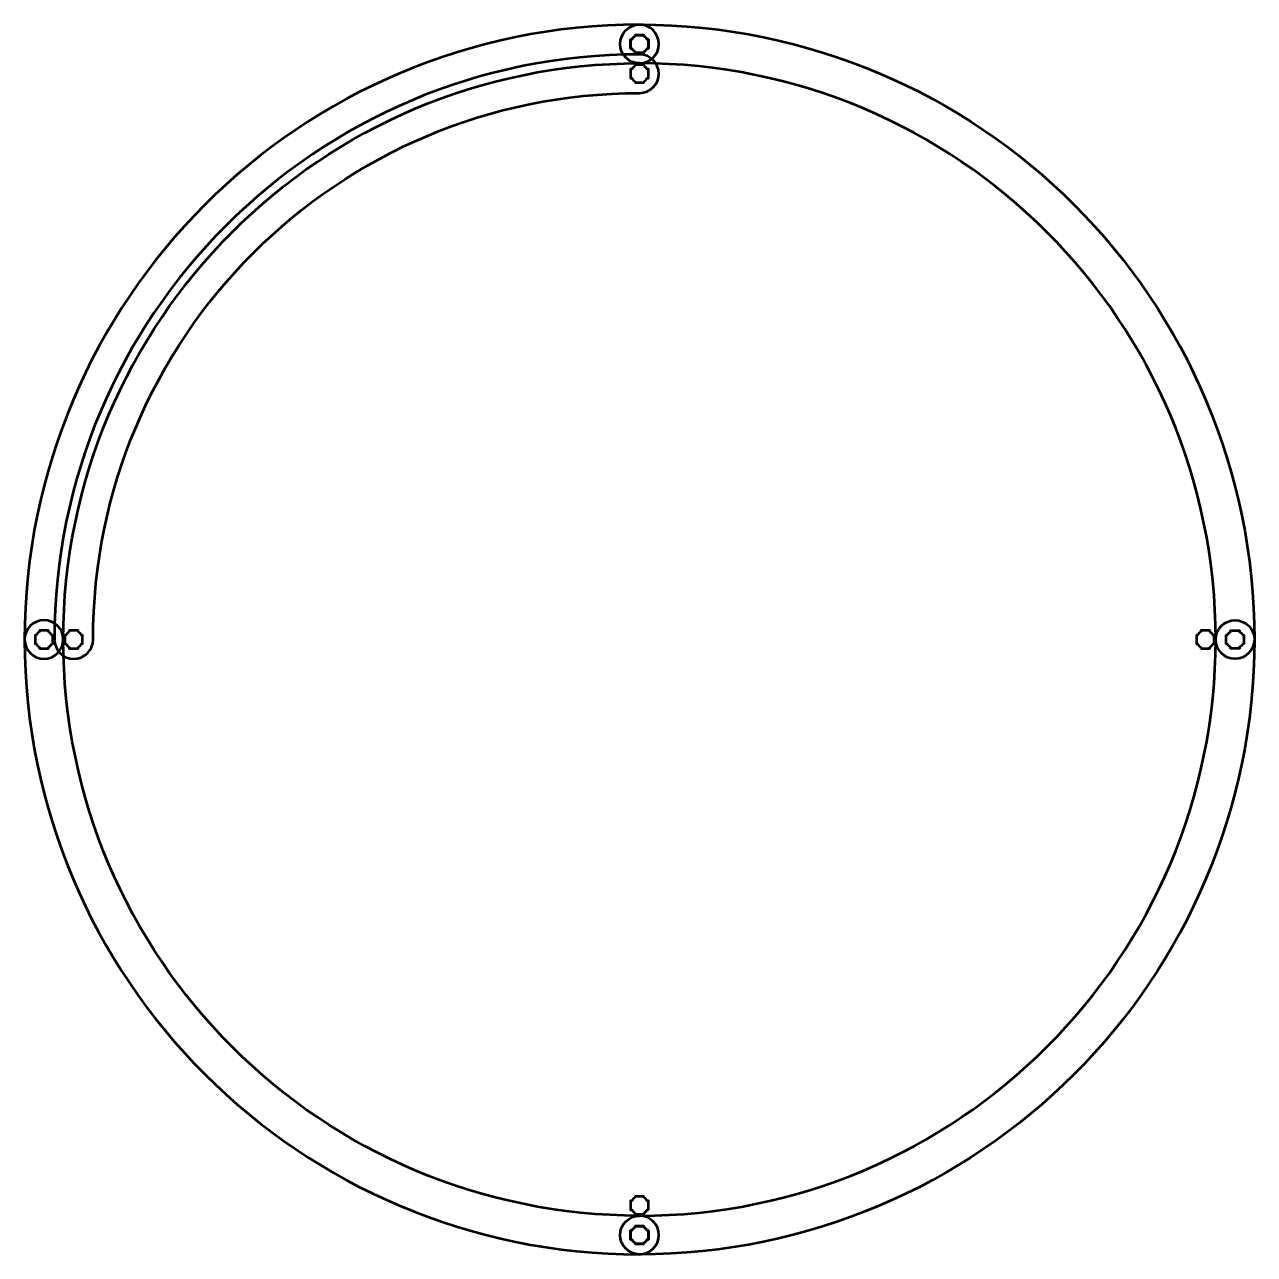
# Model space of a CAD drawing. Header units: centimetres. Extents: x -215 to 208, y -170 to 139.
# Drawn here: x 48.85 to 90.15, y -75.52 to -34.22 of the extents above; entities that cross this region are included whole.
import ezdxf

# ---------------------------------------------------------------- set-up
doc = ezdxf.new("R2010")
doc.units = ezdxf.units.CM
doc.header["$MEASUREMENT"] = 0
doc.layers.add('Layer 1', color=7, linetype='Continuous')

msp = doc.modelspace()

# ---------------------------------------------------------------- linework, layer by layer
at = {"layer": 'Layer 1', "color": 22, "lineweight": 53}
for points, knots in [([(69.50012, -35.52034), (58.81515, -35.52036), (50.15005, -44.18545), (50.15005, -54.87041), (50.15005, -54.87041), (50.15004, -55.22924), (49.85896, -55.52032), (49.50004, -55.52032), (49.50004, -55.52032), (49.14686, -55.52032), (48.85937, -55.23847), (48.85027, -54.87022), (48.85027, -54.87022), (48.85976, -43.46438), (58.09309, -34.2307), (69.4908, -34.22046), (69.4908, -34.22046), (69.85896, -34.22032), (70.15004, -34.5114), (70.15004, -34.87032), (70.15004, -34.87032), (70.15004, -35.22924), (69.85896, -35.52032), (69.50012, -35.52034)], [0, 0, 0, 0, 0.16666667, 0.16666667, 0.16666667, 0.16666667, 0.33333333, 0.33333333, 0.33333333, 0.33333333, 0.5, 0.5, 0.5, 0.5, 0.66666667, 0.66666667, 0.66666667, 0.66666667, 0.83333333, 0.83333333, 0.83333333, 0.83333333, 1, 1, 1, 1]), ([(69.49996, -35.52034), (80.18493, -35.52036), (88.85003, -44.18545), (88.85003, -54.87041), (88.85003, -54.87041), (88.85004, -55.22924), (89.14112, -55.52032), (89.50004, -55.52032), (89.50004, -55.52032), (89.85322, -55.52032), (90.14071, -55.23847), (90.14981, -54.87022), (90.14981, -54.87022), (90.14032, -43.46438), (80.90699, -34.2307), (69.50928, -34.22046), (69.50928, -34.22046), (69.14112, -34.22032), (68.85004, -34.5114), (68.85004, -34.87032), (68.85004, -34.87032), (68.85004, -35.22924), (69.14112, -35.52032), (69.49996, -35.52034)], [0, 0, 0, 0, 0.16666667, 0.16666667, 0.16666667, 0.16666667, 0.33333333, 0.33333333, 0.33333333, 0.33333333, 0.5, 0.5, 0.5, 0.5, 0.66666667, 0.66666667, 0.66666667, 0.66666667, 0.83333333, 0.83333333, 0.83333333, 0.83333333, 1, 1, 1, 1]), ([(69.80004, -34.72026), (69.80004, -34.72026), (69.75984, -34.72026), (69.75984, -34.72026), (69.75984, -34.72026), (69.73351, -34.67474), (69.69555, -34.63681), (69.65004, -34.61048), (69.65004, -34.61048), (69.65004, -34.61048), (69.65004, -34.57026), (69.65004, -34.57026), (69.65004, -34.57026), (69.65004, -34.57026), (69.35004, -34.57026), (69.35004, -34.57026), (69.35004, -34.57026), (69.35004, -34.57026), (69.35004, -34.61045), (69.35004, -34.61045), (69.35004, -34.61045), (69.30451, -34.63678), (69.26652, -34.67473), (69.24016, -34.72026), (69.24016, -34.72026), (69.24016, -34.72026), (69.20004, -34.72026), (69.20004, -34.72026), (69.20004, -34.72026), (69.20004, -34.72026), (69.20004, -34.86568), (69.20004, -34.86568), (69.20004, -34.86568), (69.20004, -34.86568), (69.19998, -34.87033), (69.19998, -34.87033), (69.19998, -34.87033), (69.19998, -34.87033), (69.20004, -34.87497), (69.20004, -34.87497), (69.20004, -34.87497), (69.20004, -34.87497), (69.20004, -35.02026), (69.20004, -35.02026), (69.20004, -35.02026), (69.20004, -35.02026), (69.24011, -35.02026), (69.24011, -35.02026), (69.24011, -35.02026), (69.26646, -35.06583), (69.30446, -35.10384), (69.35004, -35.1302), (69.35004, -35.1302), (69.35004, -35.1302), (69.35004, -35.17026), (69.35004, -35.17026), (69.35004, -35.17026), (69.35004, -35.17026), (69.49332, -35.17026), (69.49332, -35.17026), (69.49332, -35.17026), (69.49332, -35.17026), (69.49999, -35.17034), (69.49999, -35.17034), (69.49999, -35.17034), (69.49999, -35.17034), (69.50667, -35.17026), (69.50667, -35.17026), (69.50667, -35.17026), (69.50667, -35.17026), (69.65004, -35.17026), (69.65004, -35.17026), (69.65004, -35.17026), (69.65004, -35.17026), (69.65004, -35.13016), (69.65004, -35.13016), (69.65004, -35.13016), (69.69558, -35.1038), (69.73356, -35.06581), (69.75989, -35.02026), (69.75989, -35.02026), (69.75989, -35.02026), (69.80004, -35.02026), (69.80004, -35.02026), (69.80004, -35.02026), (69.80004, -35.02026), (69.80004, -34.72026), (69.80004, -34.72026)], [0, 0, 0, 0, 0.04545455, 0.04545455, 0.04545455, 0.04545455, 0.09090909, 0.09090909, 0.09090909, 0.09090909, 0.13636364, 0.13636364, 0.13636364, 0.13636364, 0.18181818, 0.18181818, 0.18181818, 0.18181818, 0.22727273, 0.22727273, 0.22727273, 0.22727273, 0.27272727, 0.27272727, 0.27272727, 0.27272727, 0.31818182, 0.31818182, 0.31818182, 0.31818182, 0.36363636, 0.36363636, 0.36363636, 0.36363636, 0.40909091, 0.40909091, 0.40909091, 0.40909091, 0.45454545, 0.45454545, 0.45454545, 0.45454545, 0.5, 0.5, 0.5, 0.5, 0.54545455, 0.54545455, 0.54545455, 0.54545455, 0.59090909, 0.59090909, 0.59090909, 0.59090909, 0.63636364, 0.63636364, 0.63636364, 0.63636364, 0.68181818, 0.68181818, 0.68181818, 0.68181818, 0.72727273, 0.72727273, 0.72727273, 0.72727273, 0.77272727, 0.77272727, 0.77272727, 0.77272727, 0.81818182, 0.81818182, 0.81818182, 0.81818182, 0.86363636, 0.86363636, 0.86363636, 0.86363636, 0.90909091, 0.90909091, 0.90909091, 0.90909091, 0.95454545, 0.95454545, 0.95454545, 0.95454545, 1, 1, 1, 1]), ([(69.20004, -34.72026), (69.20004, -34.72026), (69.24024, -34.72026), (69.24024, -34.72026), (69.24024, -34.72026), (69.26657, -34.67474), (69.30453, -34.63681), (69.35004, -34.61048), (69.35004, -34.61048), (69.35004, -34.61048), (69.35004, -34.57026), (69.35004, -34.57026), (69.35004, -34.57026), (69.35004, -34.57026), (69.65004, -34.57026), (69.65004, -34.57026), (69.65004, -34.57026), (69.65004, -34.57026), (69.65004, -34.61045), (69.65004, -34.61045), (69.65004, -34.61045), (69.69557, -34.63678), (69.73356, -34.67473), (69.75992, -34.72026), (69.75992, -34.72026), (69.75992, -34.72026), (69.80004, -34.72026), (69.80004, -34.72026), (69.80004, -34.72026), (69.80004, -34.72026), (69.80004, -34.86568), (69.80004, -34.86568), (69.80004, -34.86568), (69.80004, -34.86568), (69.8001, -34.87033), (69.8001, -34.87033), (69.8001, -34.87033), (69.8001, -34.87033), (69.80004, -34.87497), (69.80004, -34.87497), (69.80004, -34.87497), (69.80004, -34.87497), (69.80004, -35.02026), (69.80004, -35.02026), (69.80004, -35.02026), (69.80004, -35.02026), (69.75997, -35.02026), (69.75997, -35.02026), (69.75997, -35.02026), (69.73362, -35.06583), (69.69562, -35.10384), (69.65004, -35.1302), (69.65004, -35.1302), (69.65004, -35.1302), (69.65004, -35.17026), (69.65004, -35.17026), (69.65004, -35.17026), (69.65004, -35.17026), (69.50676, -35.17026), (69.50676, -35.17026), (69.50676, -35.17026), (69.50676, -35.17026), (69.50009, -35.17034), (69.50009, -35.17034), (69.50009, -35.17034), (69.50009, -35.17034), (69.49341, -35.17026), (69.49341, -35.17026), (69.49341, -35.17026), (69.49341, -35.17026), (69.35004, -35.17026), (69.35004, -35.17026), (69.35004, -35.17026), (69.35004, -35.17026), (69.35004, -35.13016), (69.35004, -35.13016), (69.35004, -35.13016), (69.3045, -35.1038), (69.26652, -35.06581), (69.24019, -35.02026), (69.24019, -35.02026), (69.24019, -35.02026), (69.20004, -35.02026), (69.20004, -35.02026), (69.20004, -35.02026), (69.20004, -35.02026), (69.20004, -34.72026), (69.20004, -34.72026)], [0, 0, 0, 0, 0.04545455, 0.04545455, 0.04545455, 0.04545455, 0.09090909, 0.09090909, 0.09090909, 0.09090909, 0.13636364, 0.13636364, 0.13636364, 0.13636364, 0.18181818, 0.18181818, 0.18181818, 0.18181818, 0.22727273, 0.22727273, 0.22727273, 0.22727273, 0.27272727, 0.27272727, 0.27272727, 0.27272727, 0.31818182, 0.31818182, 0.31818182, 0.31818182, 0.36363636, 0.36363636, 0.36363636, 0.36363636, 0.40909091, 0.40909091, 0.40909091, 0.40909091, 0.45454545, 0.45454545, 0.45454545, 0.45454545, 0.5, 0.5, 0.5, 0.5, 0.54545455, 0.54545455, 0.54545455, 0.54545455, 0.59090909, 0.59090909, 0.59090909, 0.59090909, 0.63636364, 0.63636364, 0.63636364, 0.63636364, 0.68181818, 0.68181818, 0.68181818, 0.68181818, 0.72727273, 0.72727273, 0.72727273, 0.72727273, 0.77272727, 0.77272727, 0.77272727, 0.77272727, 0.81818182, 0.81818182, 0.81818182, 0.81818182, 0.86363636, 0.86363636, 0.86363636, 0.86363636, 0.90909091, 0.90909091, 0.90909091, 0.90909091, 0.95454545, 0.95454545, 0.95454545, 0.95454545, 1, 1, 1, 1]), ([(50.15012, -54.87018), (50.15014, -65.55515), (58.81523, -74.22025), (69.50019, -74.22025), (69.50019, -74.22025), (69.85902, -74.22026), (70.1501, -74.51134), (70.1501, -74.87026), (70.1501, -74.87026), (70.1501, -75.22344), (69.86825, -75.51093), (69.5, -75.52003), (69.5, -75.52003), (58.09416, -75.51054), (48.86048, -66.27721), (48.85024, -54.8795), (48.85024, -54.8795), (48.8501, -54.51134), (49.14118, -54.22026), (49.5001, -54.22026), (49.5001, -54.22026), (49.85902, -54.22026), (50.1501, -54.51134), (50.15012, -54.87018)], [0, 0, 0, 0, 0.16666667, 0.16666667, 0.16666667, 0.16666667, 0.33333333, 0.33333333, 0.33333333, 0.33333333, 0.5, 0.5, 0.5, 0.5, 0.66666667, 0.66666667, 0.66666667, 0.66666667, 0.83333333, 0.83333333, 0.83333333, 0.83333333, 1, 1, 1, 1]), ([(88.84996, -54.87018), (88.84994, -65.55515), (80.18485, -74.22025), (69.49989, -74.22025), (69.49989, -74.22025), (69.14106, -74.22026), (68.84998, -74.51134), (68.84998, -74.87026), (68.84998, -74.87026), (68.84998, -75.22344), (69.13183, -75.51093), (69.50008, -75.52003), (69.50008, -75.52003), (80.90592, -75.51054), (90.1396, -66.27721), (90.14984, -54.8795), (90.14984, -54.8795), (90.14998, -54.51134), (89.8589, -54.22026), (89.49998, -54.22026), (89.49998, -54.22026), (89.14106, -54.22026), (88.84998, -54.51134), (88.84996, -54.87018)], [0, 0, 0, 0, 0.16666667, 0.16666667, 0.16666667, 0.16666667, 0.33333333, 0.33333333, 0.33333333, 0.33333333, 0.5, 0.5, 0.5, 0.5, 0.66666667, 0.66666667, 0.66666667, 0.66666667, 0.83333333, 0.83333333, 0.83333333, 0.83333333, 1, 1, 1, 1]), ([(49.35004, -55.17026), (49.35004, -55.17026), (49.35004, -55.13006), (49.35004, -55.13006), (49.35004, -55.13006), (49.30452, -55.10373), (49.26659, -55.06577), (49.24026, -55.02026), (49.24026, -55.02026), (49.24026, -55.02026), (49.20004, -55.02026), (49.20004, -55.02026), (49.20004, -55.02026), (49.20004, -55.02026), (49.20004, -54.72026), (49.20004, -54.72026), (49.20004, -54.72026), (49.20004, -54.72026), (49.24023, -54.72026), (49.24023, -54.72026), (49.24023, -54.72026), (49.26656, -54.67473), (49.30451, -54.63674), (49.35004, -54.61038), (49.35004, -54.61038), (49.35004, -54.61038), (49.35004, -54.57026), (49.35004, -54.57026), (49.35004, -54.57026), (49.35004, -54.57026), (49.49546, -54.57026), (49.49546, -54.57026), (49.49546, -54.57026), (49.49546, -54.57026), (49.50011, -54.5702), (49.50011, -54.5702), (49.50011, -54.5702), (49.50011, -54.5702), (49.50475, -54.57026), (49.50475, -54.57026), (49.50475, -54.57026), (49.50475, -54.57026), (49.65004, -54.57026), (49.65004, -54.57026), (49.65004, -54.57026), (49.65004, -54.57026), (49.65004, -54.61033), (49.65004, -54.61033), (49.65004, -54.61033), (49.69561, -54.63668), (49.73362, -54.67468), (49.75998, -54.72026), (49.75998, -54.72026), (49.75998, -54.72026), (49.80004, -54.72026), (49.80004, -54.72026), (49.80004, -54.72026), (49.80004, -54.72026), (49.80004, -54.86354), (49.80004, -54.86354), (49.80004, -54.86354), (49.80004, -54.86354), (49.80012, -54.87021), (49.80012, -54.87021), (49.80012, -54.87021), (49.80012, -54.87021), (49.80004, -54.87689), (49.80004, -54.87689), (49.80004, -54.87689), (49.80004, -54.87689), (49.80004, -55.02026), (49.80004, -55.02026), (49.80004, -55.02026), (49.80004, -55.02026), (49.75994, -55.02026), (49.75994, -55.02026), (49.75994, -55.02026), (49.73358, -55.0658), (49.69559, -55.10378), (49.65004, -55.13011), (49.65004, -55.13011), (49.65004, -55.13011), (49.65004, -55.17026), (49.65004, -55.17026), (49.65004, -55.17026), (49.65004, -55.17026), (49.35004, -55.17026), (49.35004, -55.17026)], [0, 0, 0, 0, 0.04545455, 0.04545455, 0.04545455, 0.04545455, 0.09090909, 0.09090909, 0.09090909, 0.09090909, 0.13636364, 0.13636364, 0.13636364, 0.13636364, 0.18181818, 0.18181818, 0.18181818, 0.18181818, 0.22727273, 0.22727273, 0.22727273, 0.22727273, 0.27272727, 0.27272727, 0.27272727, 0.27272727, 0.31818182, 0.31818182, 0.31818182, 0.31818182, 0.36363636, 0.36363636, 0.36363636, 0.36363636, 0.40909091, 0.40909091, 0.40909091, 0.40909091, 0.45454545, 0.45454545, 0.45454545, 0.45454545, 0.5, 0.5, 0.5, 0.5, 0.54545455, 0.54545455, 0.54545455, 0.54545455, 0.59090909, 0.59090909, 0.59090909, 0.59090909, 0.63636364, 0.63636364, 0.63636364, 0.63636364, 0.68181818, 0.68181818, 0.68181818, 0.68181818, 0.72727273, 0.72727273, 0.72727273, 0.72727273, 0.77272727, 0.77272727, 0.77272727, 0.77272727, 0.81818182, 0.81818182, 0.81818182, 0.81818182, 0.86363636, 0.86363636, 0.86363636, 0.86363636, 0.90909091, 0.90909091, 0.90909091, 0.90909091, 0.95454545, 0.95454545, 0.95454545, 0.95454545, 1, 1, 1, 1]), ([(49.20004, -54.72026), (49.20004, -54.72026), (49.24024, -54.72026), (49.24024, -54.72026), (49.24024, -54.72026), (49.26657, -54.67474), (49.30453, -54.63681), (49.35004, -54.61048), (49.35004, -54.61048), (49.35004, -54.61048), (49.35004, -54.57026), (49.35004, -54.57026), (49.35004, -54.57026), (49.35004, -54.57026), (49.65004, -54.57026), (49.65004, -54.57026), (49.65004, -54.57026), (49.65004, -54.57026), (49.65004, -54.61045), (49.65004, -54.61045), (49.65004, -54.61045), (49.69557, -54.63678), (49.73356, -54.67473), (49.75992, -54.72026), (49.75992, -54.72026), (49.75992, -54.72026), (49.80004, -54.72026), (49.80004, -54.72026), (49.80004, -54.72026), (49.80004, -54.72026), (49.80004, -54.86568), (49.80004, -54.86568), (49.80004, -54.86568), (49.80004, -54.86568), (49.8001, -54.87033), (49.8001, -54.87033), (49.8001, -54.87033), (49.8001, -54.87033), (49.80004, -54.87497), (49.80004, -54.87497), (49.80004, -54.87497), (49.80004, -54.87497), (49.80004, -55.02026), (49.80004, -55.02026), (49.80004, -55.02026), (49.80004, -55.02026), (49.75997, -55.02026), (49.75997, -55.02026), (49.75997, -55.02026), (49.73362, -55.06583), (49.69562, -55.10384), (49.65004, -55.1302), (49.65004, -55.1302), (49.65004, -55.1302), (49.65004, -55.17026), (49.65004, -55.17026), (49.65004, -55.17026), (49.65004, -55.17026), (49.50676, -55.17026), (49.50676, -55.17026), (49.50676, -55.17026), (49.50676, -55.17026), (49.50009, -55.17034), (49.50009, -55.17034), (49.50009, -55.17034), (49.50009, -55.17034), (49.49341, -55.17026), (49.49341, -55.17026), (49.49341, -55.17026), (49.49341, -55.17026), (49.35004, -55.17026), (49.35004, -55.17026), (49.35004, -55.17026), (49.35004, -55.17026), (49.35004, -55.13016), (49.35004, -55.13016), (49.35004, -55.13016), (49.3045, -55.1038), (49.26652, -55.06581), (49.24019, -55.02026), (49.24019, -55.02026), (49.24019, -55.02026), (49.20004, -55.02026), (49.20004, -55.02026), (49.20004, -55.02026), (49.20004, -55.02026), (49.20004, -54.72026), (49.20004, -54.72026)], [0, 0, 0, 0, 0.04545455, 0.04545455, 0.04545455, 0.04545455, 0.09090909, 0.09090909, 0.09090909, 0.09090909, 0.13636364, 0.13636364, 0.13636364, 0.13636364, 0.18181818, 0.18181818, 0.18181818, 0.18181818, 0.22727273, 0.22727273, 0.22727273, 0.22727273, 0.27272727, 0.27272727, 0.27272727, 0.27272727, 0.31818182, 0.31818182, 0.31818182, 0.31818182, 0.36363636, 0.36363636, 0.36363636, 0.36363636, 0.40909091, 0.40909091, 0.40909091, 0.40909091, 0.45454545, 0.45454545, 0.45454545, 0.45454545, 0.5, 0.5, 0.5, 0.5, 0.54545455, 0.54545455, 0.54545455, 0.54545455, 0.59090909, 0.59090909, 0.59090909, 0.59090909, 0.63636364, 0.63636364, 0.63636364, 0.63636364, 0.68181818, 0.68181818, 0.68181818, 0.68181818, 0.72727273, 0.72727273, 0.72727273, 0.72727273, 0.77272727, 0.77272727, 0.77272727, 0.77272727, 0.81818182, 0.81818182, 0.81818182, 0.81818182, 0.86363636, 0.86363636, 0.86363636, 0.86363636, 0.90909091, 0.90909091, 0.90909091, 0.90909091, 0.95454545, 0.95454545, 0.95454545, 0.95454545, 1, 1, 1, 1]), ([(89.65004, -55.17026), (89.65004, -55.17026), (89.65004, -55.13006), (89.65004, -55.13006), (89.65004, -55.13006), (89.69556, -55.10373), (89.73349, -55.06577), (89.75982, -55.02026), (89.75982, -55.02026), (89.75982, -55.02026), (89.80004, -55.02026), (89.80004, -55.02026), (89.80004, -55.02026), (89.80004, -55.02026), (89.80004, -54.72026), (89.80004, -54.72026), (89.80004, -54.72026), (89.80004, -54.72026), (89.75985, -54.72026), (89.75985, -54.72026), (89.75985, -54.72026), (89.73352, -54.67473), (89.69557, -54.63674), (89.65004, -54.61038), (89.65004, -54.61038), (89.65004, -54.61038), (89.65004, -54.57026), (89.65004, -54.57026), (89.65004, -54.57026), (89.65004, -54.57026), (89.50462, -54.57026), (89.50462, -54.57026), (89.50462, -54.57026), (89.50462, -54.57026), (89.49997, -54.5702), (89.49997, -54.5702), (89.49997, -54.5702), (89.49997, -54.5702), (89.49533, -54.57026), (89.49533, -54.57026), (89.49533, -54.57026), (89.49533, -54.57026), (89.35004, -54.57026), (89.35004, -54.57026), (89.35004, -54.57026), (89.35004, -54.57026), (89.35004, -54.61033), (89.35004, -54.61033), (89.35004, -54.61033), (89.30447, -54.63668), (89.26646, -54.67468), (89.2401, -54.72026), (89.2401, -54.72026), (89.2401, -54.72026), (89.20004, -54.72026), (89.20004, -54.72026), (89.20004, -54.72026), (89.20004, -54.72026), (89.20004, -54.86354), (89.20004, -54.86354), (89.20004, -54.86354), (89.20004, -54.86354), (89.19996, -54.87021), (89.19996, -54.87021), (89.19996, -54.87021), (89.19996, -54.87021), (89.20004, -54.87689), (89.20004, -54.87689), (89.20004, -54.87689), (89.20004, -54.87689), (89.20004, -55.02026), (89.20004, -55.02026), (89.20004, -55.02026), (89.20004, -55.02026), (89.24014, -55.02026), (89.24014, -55.02026), (89.24014, -55.02026), (89.2665, -55.0658), (89.30449, -55.10378), (89.35004, -55.13011), (89.35004, -55.13011), (89.35004, -55.13011), (89.35004, -55.17026), (89.35004, -55.17026), (89.35004, -55.17026), (89.35004, -55.17026), (89.65004, -55.17026), (89.65004, -55.17026)], [0, 0, 0, 0, 0.04545455, 0.04545455, 0.04545455, 0.04545455, 0.09090909, 0.09090909, 0.09090909, 0.09090909, 0.13636364, 0.13636364, 0.13636364, 0.13636364, 0.18181818, 0.18181818, 0.18181818, 0.18181818, 0.22727273, 0.22727273, 0.22727273, 0.22727273, 0.27272727, 0.27272727, 0.27272727, 0.27272727, 0.31818182, 0.31818182, 0.31818182, 0.31818182, 0.36363636, 0.36363636, 0.36363636, 0.36363636, 0.40909091, 0.40909091, 0.40909091, 0.40909091, 0.45454545, 0.45454545, 0.45454545, 0.45454545, 0.5, 0.5, 0.5, 0.5, 0.54545455, 0.54545455, 0.54545455, 0.54545455, 0.59090909, 0.59090909, 0.59090909, 0.59090909, 0.63636364, 0.63636364, 0.63636364, 0.63636364, 0.68181818, 0.68181818, 0.68181818, 0.68181818, 0.72727273, 0.72727273, 0.72727273, 0.72727273, 0.77272727, 0.77272727, 0.77272727, 0.77272727, 0.81818182, 0.81818182, 0.81818182, 0.81818182, 0.86363636, 0.86363636, 0.86363636, 0.86363636, 0.90909091, 0.90909091, 0.90909091, 0.90909091, 0.95454545, 0.95454545, 0.95454545, 0.95454545, 1, 1, 1, 1]), ([(89.80004, -54.72026), (89.80004, -54.72026), (89.75984, -54.72026), (89.75984, -54.72026), (89.75984, -54.72026), (89.73351, -54.67474), (89.69555, -54.63681), (89.65004, -54.61048), (89.65004, -54.61048), (89.65004, -54.61048), (89.65004, -54.57026), (89.65004, -54.57026), (89.65004, -54.57026), (89.65004, -54.57026), (89.35004, -54.57026), (89.35004, -54.57026), (89.35004, -54.57026), (89.35004, -54.57026), (89.35004, -54.61045), (89.35004, -54.61045), (89.35004, -54.61045), (89.30451, -54.63678), (89.26652, -54.67473), (89.24016, -54.72026), (89.24016, -54.72026), (89.24016, -54.72026), (89.20004, -54.72026), (89.20004, -54.72026), (89.20004, -54.72026), (89.20004, -54.72026), (89.20004, -54.86568), (89.20004, -54.86568), (89.20004, -54.86568), (89.20004, -54.86568), (89.19998, -54.87033), (89.19998, -54.87033), (89.19998, -54.87033), (89.19998, -54.87033), (89.20004, -54.87497), (89.20004, -54.87497), (89.20004, -54.87497), (89.20004, -54.87497), (89.20004, -55.02026), (89.20004, -55.02026), (89.20004, -55.02026), (89.20004, -55.02026), (89.24011, -55.02026), (89.24011, -55.02026), (89.24011, -55.02026), (89.26646, -55.06583), (89.30446, -55.10384), (89.35004, -55.1302), (89.35004, -55.1302), (89.35004, -55.1302), (89.35004, -55.17026), (89.35004, -55.17026), (89.35004, -55.17026), (89.35004, -55.17026), (89.49332, -55.17026), (89.49332, -55.17026), (89.49332, -55.17026), (89.49332, -55.17026), (89.49999, -55.17034), (89.49999, -55.17034), (89.49999, -55.17034), (89.49999, -55.17034), (89.50667, -55.17026), (89.50667, -55.17026), (89.50667, -55.17026), (89.50667, -55.17026), (89.65004, -55.17026), (89.65004, -55.17026), (89.65004, -55.17026), (89.65004, -55.17026), (89.65004, -55.13016), (89.65004, -55.13016), (89.65004, -55.13016), (89.69558, -55.1038), (89.73356, -55.06581), (89.75989, -55.02026), (89.75989, -55.02026), (89.75989, -55.02026), (89.80004, -55.02026), (89.80004, -55.02026), (89.80004, -55.02026), (89.80004, -55.02026), (89.80004, -54.72026), (89.80004, -54.72026)], [0, 0, 0, 0, 0.04545455, 0.04545455, 0.04545455, 0.04545455, 0.09090909, 0.09090909, 0.09090909, 0.09090909, 0.13636364, 0.13636364, 0.13636364, 0.13636364, 0.18181818, 0.18181818, 0.18181818, 0.18181818, 0.22727273, 0.22727273, 0.22727273, 0.22727273, 0.27272727, 0.27272727, 0.27272727, 0.27272727, 0.31818182, 0.31818182, 0.31818182, 0.31818182, 0.36363636, 0.36363636, 0.36363636, 0.36363636, 0.40909091, 0.40909091, 0.40909091, 0.40909091, 0.45454545, 0.45454545, 0.45454545, 0.45454545, 0.5, 0.5, 0.5, 0.5, 0.54545455, 0.54545455, 0.54545455, 0.54545455, 0.59090909, 0.59090909, 0.59090909, 0.59090909, 0.63636364, 0.63636364, 0.63636364, 0.63636364, 0.68181818, 0.68181818, 0.68181818, 0.68181818, 0.72727273, 0.72727273, 0.72727273, 0.72727273, 0.77272727, 0.77272727, 0.77272727, 0.77272727, 0.81818182, 0.81818182, 0.81818182, 0.81818182, 0.86363636, 0.86363636, 0.86363636, 0.86363636, 0.90909091, 0.90909091, 0.90909091, 0.90909091, 0.95454545, 0.95454545, 0.95454545, 0.95454545, 1, 1, 1, 1]), ([(69.65004, -75.17026), (69.65004, -75.17026), (69.65004, -75.13006), (69.65004, -75.13006), (69.65004, -75.13006), (69.69556, -75.10373), (69.73349, -75.06577), (69.75982, -75.02026), (69.75982, -75.02026), (69.75982, -75.02026), (69.80004, -75.02026), (69.80004, -75.02026), (69.80004, -75.02026), (69.80004, -75.02026), (69.80004, -74.72026), (69.80004, -74.72026), (69.80004, -74.72026), (69.80004, -74.72026), (69.75985, -74.72026), (69.75985, -74.72026), (69.75985, -74.72026), (69.73352, -74.67473), (69.69557, -74.63674), (69.65004, -74.61038), (69.65004, -74.61038), (69.65004, -74.61038), (69.65004, -74.57026), (69.65004, -74.57026), (69.65004, -74.57026), (69.65004, -74.57026), (69.50462, -74.57026), (69.50462, -74.57026), (69.50462, -74.57026), (69.50462, -74.57026), (69.49997, -74.5702), (69.49997, -74.5702), (69.49997, -74.5702), (69.49997, -74.5702), (69.49533, -74.57026), (69.49533, -74.57026), (69.49533, -74.57026), (69.49533, -74.57026), (69.35004, -74.57026), (69.35004, -74.57026), (69.35004, -74.57026), (69.35004, -74.57026), (69.35004, -74.61033), (69.35004, -74.61033), (69.35004, -74.61033), (69.30447, -74.63668), (69.26646, -74.67468), (69.2401, -74.72026), (69.2401, -74.72026), (69.2401, -74.72026), (69.20004, -74.72026), (69.20004, -74.72026), (69.20004, -74.72026), (69.20004, -74.72026), (69.20004, -74.86354), (69.20004, -74.86354), (69.20004, -74.86354), (69.20004, -74.86354), (69.19996, -74.87021), (69.19996, -74.87021), (69.19996, -74.87021), (69.19996, -74.87021), (69.20004, -74.87689), (69.20004, -74.87689), (69.20004, -74.87689), (69.20004, -74.87689), (69.20004, -75.02026), (69.20004, -75.02026), (69.20004, -75.02026), (69.20004, -75.02026), (69.24014, -75.02026), (69.24014, -75.02026), (69.24014, -75.02026), (69.2665, -75.0658), (69.30449, -75.10378), (69.35004, -75.13011), (69.35004, -75.13011), (69.35004, -75.13011), (69.35004, -75.17026), (69.35004, -75.17026), (69.35004, -75.17026), (69.35004, -75.17026), (69.65004, -75.17026), (69.65004, -75.17026)], [0, 0, 0, 0, 0.04545455, 0.04545455, 0.04545455, 0.04545455, 0.09090909, 0.09090909, 0.09090909, 0.09090909, 0.13636364, 0.13636364, 0.13636364, 0.13636364, 0.18181818, 0.18181818, 0.18181818, 0.18181818, 0.22727273, 0.22727273, 0.22727273, 0.22727273, 0.27272727, 0.27272727, 0.27272727, 0.27272727, 0.31818182, 0.31818182, 0.31818182, 0.31818182, 0.36363636, 0.36363636, 0.36363636, 0.36363636, 0.40909091, 0.40909091, 0.40909091, 0.40909091, 0.45454545, 0.45454545, 0.45454545, 0.45454545, 0.5, 0.5, 0.5, 0.5, 0.54545455, 0.54545455, 0.54545455, 0.54545455, 0.59090909, 0.59090909, 0.59090909, 0.59090909, 0.63636364, 0.63636364, 0.63636364, 0.63636364, 0.68181818, 0.68181818, 0.68181818, 0.68181818, 0.72727273, 0.72727273, 0.72727273, 0.72727273, 0.77272727, 0.77272727, 0.77272727, 0.77272727, 0.81818182, 0.81818182, 0.81818182, 0.81818182, 0.86363636, 0.86363636, 0.86363636, 0.86363636, 0.90909091, 0.90909091, 0.90909091, 0.90909091, 0.95454545, 0.95454545, 0.95454545, 0.95454545, 1, 1, 1, 1]), ([(69.35004, -75.17026), (69.35004, -75.17026), (69.35004, -75.13006), (69.35004, -75.13006), (69.35004, -75.13006), (69.30452, -75.10373), (69.26659, -75.06577), (69.24026, -75.02026), (69.24026, -75.02026), (69.24026, -75.02026), (69.20004, -75.02026), (69.20004, -75.02026), (69.20004, -75.02026), (69.20004, -75.02026), (69.20004, -74.72026), (69.20004, -74.72026), (69.20004, -74.72026), (69.20004, -74.72026), (69.24023, -74.72026), (69.24023, -74.72026), (69.24023, -74.72026), (69.26656, -74.67473), (69.30451, -74.63674), (69.35004, -74.61038), (69.35004, -74.61038), (69.35004, -74.61038), (69.35004, -74.57026), (69.35004, -74.57026), (69.35004, -74.57026), (69.35004, -74.57026), (69.49546, -74.57026), (69.49546, -74.57026), (69.49546, -74.57026), (69.49546, -74.57026), (69.50011, -74.5702), (69.50011, -74.5702), (69.50011, -74.5702), (69.50011, -74.5702), (69.50475, -74.57026), (69.50475, -74.57026), (69.50475, -74.57026), (69.50475, -74.57026), (69.65004, -74.57026), (69.65004, -74.57026), (69.65004, -74.57026), (69.65004, -74.57026), (69.65004, -74.61033), (69.65004, -74.61033), (69.65004, -74.61033), (69.69561, -74.63668), (69.73362, -74.67468), (69.75998, -74.72026), (69.75998, -74.72026), (69.75998, -74.72026), (69.80004, -74.72026), (69.80004, -74.72026), (69.80004, -74.72026), (69.80004, -74.72026), (69.80004, -74.86354), (69.80004, -74.86354), (69.80004, -74.86354), (69.80004, -74.86354), (69.80012, -74.87021), (69.80012, -74.87021), (69.80012, -74.87021), (69.80012, -74.87021), (69.80004, -74.87689), (69.80004, -74.87689), (69.80004, -74.87689), (69.80004, -74.87689), (69.80004, -75.02026), (69.80004, -75.02026), (69.80004, -75.02026), (69.80004, -75.02026), (69.75994, -75.02026), (69.75994, -75.02026), (69.75994, -75.02026), (69.73358, -75.0658), (69.69559, -75.10378), (69.65004, -75.13011), (69.65004, -75.13011), (69.65004, -75.13011), (69.65004, -75.17026), (69.65004, -75.17026), (69.65004, -75.17026), (69.65004, -75.17026), (69.35004, -75.17026), (69.35004, -75.17026)], [0, 0, 0, 0, 0.04545455, 0.04545455, 0.04545455, 0.04545455, 0.09090909, 0.09090909, 0.09090909, 0.09090909, 0.13636364, 0.13636364, 0.13636364, 0.13636364, 0.18181818, 0.18181818, 0.18181818, 0.18181818, 0.22727273, 0.22727273, 0.22727273, 0.22727273, 0.27272727, 0.27272727, 0.27272727, 0.27272727, 0.31818182, 0.31818182, 0.31818182, 0.31818182, 0.36363636, 0.36363636, 0.36363636, 0.36363636, 0.40909091, 0.40909091, 0.40909091, 0.40909091, 0.45454545, 0.45454545, 0.45454545, 0.45454545, 0.5, 0.5, 0.5, 0.5, 0.54545455, 0.54545455, 0.54545455, 0.54545455, 0.59090909, 0.59090909, 0.59090909, 0.59090909, 0.63636364, 0.63636364, 0.63636364, 0.63636364, 0.68181818, 0.68181818, 0.68181818, 0.68181818, 0.72727273, 0.72727273, 0.72727273, 0.72727273, 0.77272727, 0.77272727, 0.77272727, 0.77272727, 0.81818182, 0.81818182, 0.81818182, 0.81818182, 0.86363636, 0.86363636, 0.86363636, 0.86363636, 0.90909091, 0.90909091, 0.90909091, 0.90909091, 0.95454545, 0.95454545, 0.95454545, 0.95454545, 1, 1, 1, 1])]:
    msp.add_open_spline(points, degree=3, knots=knots, dxfattribs=at)
at = {"layer": 'Layer 1', "color": 250, "lineweight": 53}
for points, knots in [([(51.14998, -54.87027), (51.14997, -55.2291), (50.85889, -55.52018), (50.49997, -55.52018), (50.49997, -55.52018), (50.14679, -55.52018), (49.8593, -55.23833), (49.85009, -54.87018), (49.85009, -54.87018), (49.84997, -44.01973), (58.64943, -35.22027), (69.49997, -35.22028), (69.49997, -35.22028), (69.8588, -35.22029), (70.14988, -35.51137), (70.14988, -35.87029), (70.14988, -35.87029), (70.14988, -36.22347), (69.86803, -36.51096), (69.49987, -36.52017), (69.49987, -36.52017), (59.36728, -36.52027), (51.14997, -44.73758), (51.14998, -54.87027)], [0, 0, 0, 0, 0.16666667, 0.16666667, 0.16666667, 0.16666667, 0.33333333, 0.33333333, 0.33333333, 0.33333333, 0.5, 0.5, 0.5, 0.5, 0.66666667, 0.66666667, 0.66666667, 0.66666667, 0.83333333, 0.83333333, 0.83333333, 0.83333333, 1, 1, 1, 1]), ([(69.19994, -35.72023), (69.19994, -35.72023), (69.24014, -35.72023), (69.24014, -35.72023), (69.24014, -35.72023), (69.26647, -35.67471), (69.30443, -35.63678), (69.34994, -35.61045), (69.34994, -35.61045), (69.34994, -35.61045), (69.34994, -35.57023), (69.34994, -35.57023), (69.34994, -35.57023), (69.34994, -35.57023), (69.64994, -35.57023), (69.64994, -35.57023), (69.64994, -35.57023), (69.64994, -35.57023), (69.64994, -35.61042), (69.64994, -35.61042), (69.64994, -35.61042), (69.69547, -35.63675), (69.73346, -35.6747), (69.75982, -35.72023), (69.75982, -35.72023), (69.75982, -35.72023), (69.79994, -35.72023), (69.79994, -35.72023), (69.79994, -35.72023), (69.79994, -35.72023), (69.79994, -35.86565), (69.79994, -35.86565), (69.79994, -35.86565), (69.79994, -35.86565), (69.8, -35.8703), (69.8, -35.8703), (69.8, -35.8703), (69.8, -35.8703), (69.79994, -35.87494), (69.79994, -35.87494), (69.79994, -35.87494), (69.79994, -35.87494), (69.79994, -36.02023), (69.79994, -36.02023), (69.79994, -36.02023), (69.79994, -36.02023), (69.75987, -36.02023), (69.75987, -36.02023), (69.75987, -36.02023), (69.73352, -36.0658), (69.69552, -36.10381), (69.64994, -36.13017), (69.64994, -36.13017), (69.64994, -36.13017), (69.64994, -36.17023), (69.64994, -36.17023), (69.64994, -36.17023), (69.64994, -36.17023), (69.50666, -36.17023), (69.50666, -36.17023), (69.50666, -36.17023), (69.50666, -36.17023), (69.49999, -36.17031), (69.49999, -36.17031), (69.49999, -36.17031), (69.49999, -36.17031), (69.49331, -36.17023), (69.49331, -36.17023), (69.49331, -36.17023), (69.49331, -36.17023), (69.34994, -36.17023), (69.34994, -36.17023), (69.34994, -36.17023), (69.34994, -36.17023), (69.34994, -36.13013), (69.34994, -36.13013), (69.34994, -36.13013), (69.3044, -36.10377), (69.26642, -36.06578), (69.24009, -36.02023), (69.24009, -36.02023), (69.24009, -36.02023), (69.19994, -36.02023), (69.19994, -36.02023), (69.19994, -36.02023), (69.19994, -36.02023), (69.19994, -35.72023), (69.19994, -35.72023)], [0, 0, 0, 0, 0.04545455, 0.04545455, 0.04545455, 0.04545455, 0.09090909, 0.09090909, 0.09090909, 0.09090909, 0.13636364, 0.13636364, 0.13636364, 0.13636364, 0.18181818, 0.18181818, 0.18181818, 0.18181818, 0.22727273, 0.22727273, 0.22727273, 0.22727273, 0.27272727, 0.27272727, 0.27272727, 0.27272727, 0.31818182, 0.31818182, 0.31818182, 0.31818182, 0.36363636, 0.36363636, 0.36363636, 0.36363636, 0.40909091, 0.40909091, 0.40909091, 0.40909091, 0.45454545, 0.45454545, 0.45454545, 0.45454545, 0.5, 0.5, 0.5, 0.5, 0.54545455, 0.54545455, 0.54545455, 0.54545455, 0.59090909, 0.59090909, 0.59090909, 0.59090909, 0.63636364, 0.63636364, 0.63636364, 0.63636364, 0.68181818, 0.68181818, 0.68181818, 0.68181818, 0.72727273, 0.72727273, 0.72727273, 0.72727273, 0.77272727, 0.77272727, 0.77272727, 0.77272727, 0.81818182, 0.81818182, 0.81818182, 0.81818182, 0.86363636, 0.86363636, 0.86363636, 0.86363636, 0.90909091, 0.90909091, 0.90909091, 0.90909091, 0.95454545, 0.95454545, 0.95454545, 0.95454545, 1, 1, 1, 1]), ([(50.19994, -54.72023), (50.19994, -54.72023), (50.24014, -54.72023), (50.24014, -54.72023), (50.24014, -54.72023), (50.26647, -54.67471), (50.30443, -54.63678), (50.34994, -54.61045), (50.34994, -54.61045), (50.34994, -54.61045), (50.34994, -54.57023), (50.34994, -54.57023), (50.34994, -54.57023), (50.34994, -54.57023), (50.64994, -54.57023), (50.64994, -54.57023), (50.64994, -54.57023), (50.64994, -54.57023), (50.64994, -54.61042), (50.64994, -54.61042), (50.64994, -54.61042), (50.69547, -54.63675), (50.73346, -54.6747), (50.75982, -54.72023), (50.75982, -54.72023), (50.75982, -54.72023), (50.79994, -54.72023), (50.79994, -54.72023), (50.79994, -54.72023), (50.79994, -54.72023), (50.79994, -54.86565), (50.79994, -54.86565), (50.79994, -54.86565), (50.79994, -54.86565), (50.8, -54.8703), (50.8, -54.8703), (50.8, -54.8703), (50.8, -54.8703), (50.79994, -54.87494), (50.79994, -54.87494), (50.79994, -54.87494), (50.79994, -54.87494), (50.79994, -55.02023), (50.79994, -55.02023), (50.79994, -55.02023), (50.79994, -55.02023), (50.75987, -55.02023), (50.75987, -55.02023), (50.75987, -55.02023), (50.73352, -55.0658), (50.69552, -55.10381), (50.64994, -55.13017), (50.64994, -55.13017), (50.64994, -55.13017), (50.64994, -55.17023), (50.64994, -55.17023), (50.64994, -55.17023), (50.64994, -55.17023), (50.50666, -55.17023), (50.50666, -55.17023), (50.50666, -55.17023), (50.50666, -55.17023), (50.49999, -55.17031), (50.49999, -55.17031), (50.49999, -55.17031), (50.49999, -55.17031), (50.49331, -55.17023), (50.49331, -55.17023), (50.49331, -55.17023), (50.49331, -55.17023), (50.34994, -55.17023), (50.34994, -55.17023), (50.34994, -55.17023), (50.34994, -55.17023), (50.34994, -55.13013), (50.34994, -55.13013), (50.34994, -55.13013), (50.3044, -55.10377), (50.26642, -55.06578), (50.24009, -55.02023), (50.24009, -55.02023), (50.24009, -55.02023), (50.19994, -55.02023), (50.19994, -55.02023), (50.19994, -55.02023), (50.19994, -55.02023), (50.19994, -54.72023), (50.19994, -54.72023)], [0, 0, 0, 0, 0.04545455, 0.04545455, 0.04545455, 0.04545455, 0.09090909, 0.09090909, 0.09090909, 0.09090909, 0.13636364, 0.13636364, 0.13636364, 0.13636364, 0.18181818, 0.18181818, 0.18181818, 0.18181818, 0.22727273, 0.22727273, 0.22727273, 0.22727273, 0.27272727, 0.27272727, 0.27272727, 0.27272727, 0.31818182, 0.31818182, 0.31818182, 0.31818182, 0.36363636, 0.36363636, 0.36363636, 0.36363636, 0.40909091, 0.40909091, 0.40909091, 0.40909091, 0.45454545, 0.45454545, 0.45454545, 0.45454545, 0.5, 0.5, 0.5, 0.5, 0.54545455, 0.54545455, 0.54545455, 0.54545455, 0.59090909, 0.59090909, 0.59090909, 0.59090909, 0.63636364, 0.63636364, 0.63636364, 0.63636364, 0.68181818, 0.68181818, 0.68181818, 0.68181818, 0.72727273, 0.72727273, 0.72727273, 0.72727273, 0.77272727, 0.77272727, 0.77272727, 0.77272727, 0.81818182, 0.81818182, 0.81818182, 0.81818182, 0.86363636, 0.86363636, 0.86363636, 0.86363636, 0.90909091, 0.90909091, 0.90909091, 0.90909091, 0.95454545, 0.95454545, 0.95454545, 0.95454545, 1, 1, 1, 1])]:
    msp.add_open_spline(points, degree=3, knots=knots, dxfattribs=at)
at = {"layer": 'Layer 1', "lineweight": 53}
for points in [[(69.79998, -36.02019), (69.79998, -36.02019), (69.75987, -36.02019), (69.75987, -36.02019), (69.75987, -36.02019), (69.73355, -36.06581), (69.69552, -36.1037), (69.65005, -36.13001), (69.65005, -36.13001), (69.65005, -36.13001), (69.65005, -36.17027), (69.65005, -36.17027), (69.65005, -36.17027), (69.65005, -36.17027), (69.49997, -36.17027), (69.49997, -36.17027), (69.49997, -36.17027), (69.49997, -36.17027), (69.35004, -36.17027), (69.35004, -36.17027), (69.35004, -36.17027), (69.35004, -36.17027), (69.35004, -36.13001), (69.35004, -36.13001), (69.35004, -36.13001), (69.30443, -36.1037), (69.26651, -36.06581), (69.24019, -36.02019), (69.24019, -36.02019), (69.24019, -36.02019), (69.19997, -36.02019), (69.19997, -36.02019), (69.19997, -36.02019), (69.19997, -36.02019), (69.19997, -35.87026), (69.19997, -35.87026), (69.19997, -35.87026), (69.19997, -35.87026), (69.19997, -35.72019), (69.19997, -35.72019), (69.19997, -35.72019), (69.19997, -35.72019), (69.24019, -35.72019), (69.24019, -35.72019), (69.24019, -35.72019), (69.26651, -35.67472), (69.30443, -35.63669), (69.35004, -35.61037), (69.35004, -35.61037), (69.35004, -35.61037), (69.35004, -35.57026), (69.35004, -35.57026), (69.35004, -35.57026), (69.35004, -35.57026), (69.49997, -35.57026), (69.49997, -35.57026), (69.49997, -35.57026), (69.49997, -35.57026), (69.65005, -35.57026), (69.65005, -35.57026), (69.65005, -35.57026), (69.65005, -35.57026), (69.65005, -35.61037), (69.65005, -35.61037), (69.65005, -35.61037), (69.69552, -35.63669), (69.73355, -35.67472), (69.75987, -35.72019), (69.75987, -35.72019), (69.75987, -35.72019), (69.79998, -35.72019), (69.79998, -35.72019), (69.79998, -35.72019), (69.79998, -35.72019), (69.79998, -35.87026), (69.79998, -35.87026), (69.79998, -35.87026), (69.79998, -35.87026), (69.79998, -36.02019), (69.79998, -36.02019)], [(50.35004, -55.17027), (50.35004, -55.17027), (50.35004, -55.13016), (50.35004, -55.13016), (50.35004, -55.13016), (50.30443, -55.10384), (50.26651, -55.06581), (50.24019, -55.02034), (50.24019, -55.02034), (50.24019, -55.02034), (50.19997, -55.02034), (50.19997, -55.02034), (50.19997, -55.02034), (50.19997, -55.02034), (50.19997, -54.87026), (50.19997, -54.87026), (50.19997, -54.87026), (50.19997, -54.87026), (50.19997, -54.72033), (50.19997, -54.72033), (50.19997, -54.72033), (50.19997, -54.72033), (50.24019, -54.72033), (50.24019, -54.72033), (50.24019, -54.72033), (50.26651, -54.67472), (50.30443, -54.6368), (50.35004, -54.61048), (50.35004, -54.61048), (50.35004, -54.61048), (50.35004, -54.57026), (50.35004, -54.57026), (50.35004, -54.57026), (50.35004, -54.57026), (50.49997, -54.57026), (50.49997, -54.57026), (50.49997, -54.57026), (50.49997, -54.57026), (50.65005, -54.57026), (50.65005, -54.57026), (50.65005, -54.57026), (50.65005, -54.57026), (50.65005, -54.61048), (50.65005, -54.61048), (50.65005, -54.61048), (50.69552, -54.6368), (50.73355, -54.67472), (50.75987, -54.72033), (50.75987, -54.72033), (50.75987, -54.72033), (50.79998, -54.72033), (50.79998, -54.72033), (50.79998, -54.72033), (50.79998, -54.72033), (50.79998, -54.87026), (50.79998, -54.87026), (50.79998, -54.87026), (50.79998, -54.87026), (50.79998, -55.02034), (50.79998, -55.02034), (50.79998, -55.02034), (50.79998, -55.02034), (50.75987, -55.02034), (50.75987, -55.02034), (50.75987, -55.02034), (50.73355, -55.06581), (50.69552, -55.10384), (50.65005, -55.13016), (50.65005, -55.13016), (50.65005, -55.13016), (50.65005, -55.17027), (50.65005, -55.17027), (50.65005, -55.17027), (50.65005, -55.17027), (50.49997, -55.17027), (50.49997, -55.17027), (50.49997, -55.17027), (50.49997, -55.17027), (50.35004, -55.17027), (50.35004, -55.17027)], [(88.35012, -55.17019), (88.35012, -55.17019), (88.35012, -55.13008), (88.35012, -55.13008), (88.35012, -55.13008), (88.3045, -55.10376), (88.26661, -55.06573), (88.2403, -55.02026), (88.2403, -55.02026), (88.2403, -55.02026), (88.20004, -55.02026), (88.20004, -55.02026), (88.20004, -55.02026), (88.20004, -55.02026), (88.20004, -54.87018), (88.20004, -54.87018), (88.20004, -54.87018), (88.20004, -54.87018), (88.20004, -54.72025), (88.20004, -54.72025), (88.20004, -54.72025), (88.20004, -54.72025), (88.2403, -54.72025), (88.2403, -54.72025), (88.2403, -54.72025), (88.26661, -54.67464), (88.3045, -54.63672), (88.35012, -54.6104), (88.35012, -54.6104), (88.35012, -54.6104), (88.35012, -54.57018), (88.35012, -54.57018), (88.35012, -54.57018), (88.35012, -54.57018), (88.50005, -54.57018), (88.50005, -54.57018), (88.50005, -54.57018), (88.50005, -54.57018), (88.65012, -54.57018), (88.65012, -54.57018), (88.65012, -54.57018), (88.65012, -54.57018), (88.65012, -54.6104), (88.65012, -54.6104), (88.65012, -54.6104), (88.69559, -54.63672), (88.73362, -54.67464), (88.75994, -54.72025), (88.75994, -54.72025), (88.75994, -54.72025), (88.80005, -54.72025), (88.80005, -54.72025), (88.80005, -54.72025), (88.80005, -54.72025), (88.80005, -54.87018), (88.80005, -54.87018), (88.80005, -54.87018), (88.80005, -54.87018), (88.80005, -55.02026), (88.80005, -55.02026), (88.80005, -55.02026), (88.80005, -55.02026), (88.75994, -55.02026), (88.75994, -55.02026), (88.75994, -55.02026), (88.73362, -55.06573), (88.69559, -55.10376), (88.65012, -55.13008), (88.65012, -55.13008), (88.65012, -55.13008), (88.65012, -55.17019), (88.65012, -55.17019), (88.65012, -55.17019), (88.65012, -55.17019), (88.50005, -55.17019), (88.50005, -55.17019), (88.50005, -55.17019), (88.50005, -55.17019), (88.35012, -55.17019), (88.35012, -55.17019)], [(69.79997, -74.0202), (69.79997, -74.0202), (69.75986, -74.0202), (69.75986, -74.0202), (69.75986, -74.0202), (69.73354, -74.06581), (69.69551, -74.10373), (69.65004, -74.13005), (69.65004, -74.13005), (69.65004, -74.13005), (69.65004, -74.17027), (69.65004, -74.17027), (69.65004, -74.17027), (69.65004, -74.17027), (69.49996, -74.17027), (69.49996, -74.17027), (69.49996, -74.17027), (69.49996, -74.17027), (69.35003, -74.17027), (69.35003, -74.17027), (69.35003, -74.17027), (69.35003, -74.17027), (69.35003, -74.13005), (69.35003, -74.13005), (69.35003, -74.13005), (69.30442, -74.10373), (69.2665, -74.06581), (69.24018, -74.0202), (69.24018, -74.0202), (69.24018, -74.0202), (69.19996, -74.0202), (69.19996, -74.0202), (69.19996, -74.0202), (69.19996, -74.0202), (69.19996, -73.87027), (69.19996, -73.87027), (69.19996, -73.87027), (69.19996, -73.87027), (69.19996, -73.72019), (69.19996, -73.72019), (69.19996, -73.72019), (69.19996, -73.72019), (69.24018, -73.72019), (69.24018, -73.72019), (69.24018, -73.72019), (69.2665, -73.67472), (69.30442, -73.63669), (69.35003, -73.61037), (69.35003, -73.61037), (69.35003, -73.61037), (69.35003, -73.57026), (69.35003, -73.57026), (69.35003, -73.57026), (69.35003, -73.57026), (69.49996, -73.57026), (69.49996, -73.57026), (69.49996, -73.57026), (69.49996, -73.57026), (69.65004, -73.57026), (69.65004, -73.57026), (69.65004, -73.57026), (69.65004, -73.57026), (69.65004, -73.61037), (69.65004, -73.61037), (69.65004, -73.61037), (69.69551, -73.63669), (69.73354, -73.67472), (69.75986, -73.72019), (69.75986, -73.72019), (69.75986, -73.72019), (69.79997, -73.72019), (69.79997, -73.72019), (69.79997, -73.72019), (69.79997, -73.72019), (69.79997, -73.87027), (69.79997, -73.87027), (69.79997, -73.87027), (69.79997, -73.87027), (69.79997, -74.0202), (69.79997, -74.0202)]]:
    msp.add_open_spline(points, degree=3, knots=[0, 0, 0, 0, 0.05, 0.05, 0.05, 0.05, 0.1, 0.1, 0.1, 0.1, 0.15, 0.15, 0.15, 0.15, 0.2, 0.2, 0.2, 0.2, 0.25, 0.25, 0.25, 0.25, 0.3, 0.3, 0.3, 0.3, 0.35, 0.35, 0.35, 0.35, 0.4, 0.4, 0.4, 0.4, 0.45, 0.45, 0.45, 0.45, 0.5, 0.5, 0.5, 0.5, 0.55, 0.55, 0.55, 0.55, 0.6, 0.6, 0.6, 0.6, 0.65, 0.65, 0.65, 0.65, 0.7, 0.7, 0.7, 0.7, 0.75, 0.75, 0.75, 0.75, 0.8, 0.8, 0.8, 0.8, 0.85, 0.85, 0.85, 0.85, 0.9, 0.9, 0.9, 0.9, 0.95, 0.95, 0.95, 0.95, 1, 1, 1, 1], dxfattribs=at)

doc.saveas('drawing.dxf')
